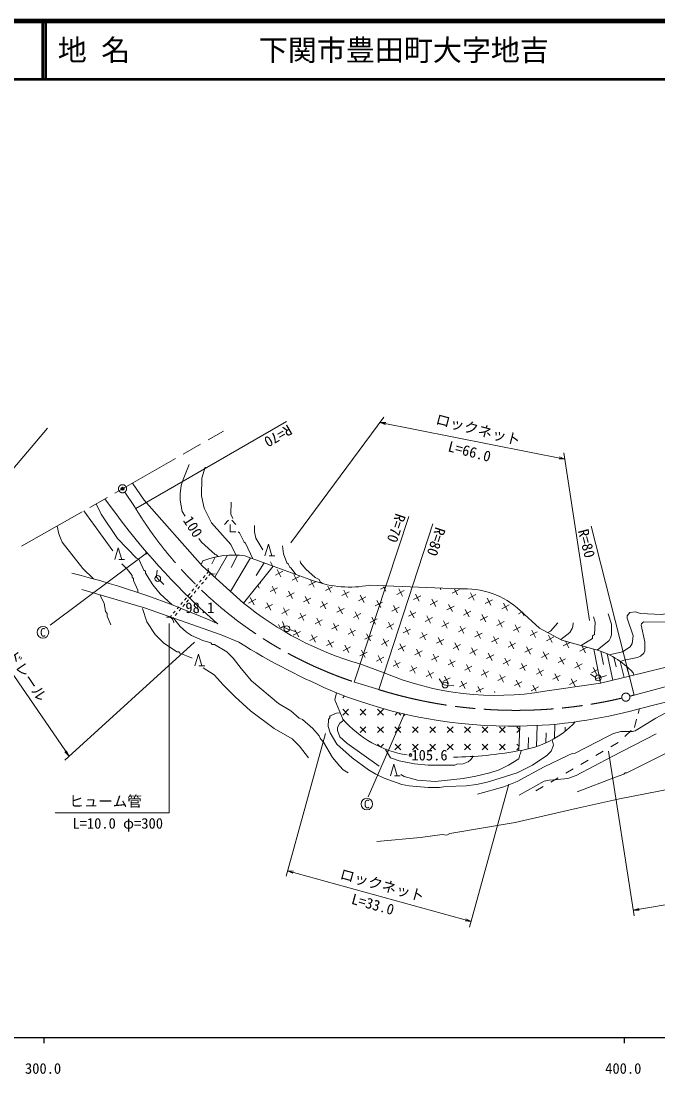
# Model space of a CAD drawing. Units: millimetres, scale not verified. Extents: x 40000 to 680000, y 20000 to 380000.
# Drawn here: x 364048 to 473821, y 198715 to 380000 of the extents above; entities that cross this region are included whole.
import ezdxf
from ezdxf.enums import TextEntityAlignment as Align

# ---------------------------------------------------------------- set-up
doc = ezdxf.new("R2010")
doc.units = ezdxf.units.MM
doc.header["$LTSCALE"] = 1000
doc.header["$PDMODE"] = 32
doc.header["$PDSIZE"] = 500
doc.linetypes.add('CHAIN', pattern=[18.5, 12, -1.5, 3.5, -1.5])
for name, color, linetype, lineweight in [('M-BGD', 7, 'Continuous', 13), ('M-BMK', 2, 'CHAIN', 13), ('M-STR-HTXT', 7, 'Continuous', 13), ('M-TTL', 2, 'Continuous', 140), ('M-TTL-BAND', 7, 'Continuous', 25), ('M-TTL-LINE', 7, 'Continuous', 50)]:
    doc.layers.add(name, color=color, linetype=linetype, lineweight=lineweight)
doc.layers.add('M-OTRS', color=6, linetype='Continuous')
doc.layers.add('M-TTL-TXT', color=7, linetype='Continuous')
doc.styles.add('ＭＳ ゴシック', font='')
doc.styles.get('ＭＳ ゴシック').set_extended_font_data('MS Gothic')

# ---------------------------------------------------------------- blocks, each defined once
blk = doc.blocks.new('針葉樹林')
at = {"color": 7, "linetype": 'Continuous', "lineweight": 13}
for p, q in [((-0.6, 0), (0, 2)), ((0, 2), (0.6, 0)), ((0.1, 0), (1.1, 0))]:
    blk.add_line(p, q, dxfattribs=at)
blk = doc.blocks.new('竹林')
at = {"color": 7, "linetype": 'Continuous', "lineweight": 13}
for p, q in [((-1, 1.3), (-0.3, 2)), ((0.3, 2), (1, 1.3)), ((0, 1.3), (0, 0)), ((0, 0), (1, 0))]:
    blk.add_line(p, q, dxfattribs=at)
blk = doc.blocks.new('カーブミラー')
at = {"color": 7, "linetype": 'Continuous', "lineweight": 13}
blk.add_circle((0, 0), 1, dxfattribs=at)
at = {"color": 7, "style": 'ＭＳ ゴシック'}
blk.add_text('C', height=1.47, dxfattribs=at).set_placement((0, 0), align=Align.MIDDLE_CENTER)
blk = doc.blocks.new('電話柱1')
at = {"color": 7, "linetype": 'Continuous', "lineweight": 13}
for p, q in [((-1.203, 0.848), (-0.496, 0.14)), ((-0.516, 0.002), (0.484, 0.002)), ((1.475, 0.164), (0.478, 0.078))]:
    blk.add_line(p, q, dxfattribs=at)
blk.add_circle((-0.016, 0.002), 0.5, dxfattribs=at)
blk = doc.blocks.new('open_arrow')
at = {"color": 0, "linetype": 'Continuous', "lineweight": -2}
blk.add_lwpolyline([(7.5, 1.25), (0, 0), (7.5, -1.25)], dxfattribs=at)

msp = doc.modelspace()

# ---------------------------------------------------------------- linework, layer by layer
at = {"layer": 'M-BGD', "linetype": 'CHAIN'}
msp.add_line((364154, 289576), (398916, 309366), dxfattribs=at)
at = {"layer": 'M-BGD'}
for p, q in [((393007, 303671), (391991, 301047)), ((383278, 300463), (385268, 297507)), ((378515, 297752), (380831, 294555)), ((385268, 297507), (395340, 286171)), ((374874, 295679), (379883, 288770)), ((409093, 289617), (409263, 288262)), ((381407, 286569), (382339, 285637)), ((395399, 287065), (395088, 286454)), ((397510, 287707), (396923, 286568)), ((399638, 288016), (397452, 284261)), ((403578, 287577), (400171, 281802)), ((401332, 288036), (400262, 285930)), ((407495, 286171), (402637, 287915)), ((405930, 286733), (404576, 284542)), ((407061, 286907), (407415, 286199)), ((395340, 286171), (402393, 279793)), ((396410, 285287), (396088, 284904)), ((396763, 284929), (396441, 284547)), ((402393, 279793), (407495, 286171)), ((407495, 286171), (414473, 283620)), ((409147, 285278), (407896, 284619)), ((408192, 285574), (408851, 284323)), ((411058, 284687), (411717, 283436)), ((394476, 282993), (394154, 282611)), ((395121, 283758), (394798, 283375)), ((395474, 283400), (395151, 283018)), ((395765, 284522), (395443, 284140)), ((396118, 284165), (395796, 283783)), ((404835, 282845), (405099, 282344)), ((405394, 283300), (405055, 283121)), ((412013, 284391), (410762, 283732)), ((414805, 283465), (413628, 282845)), ((413929, 283789), (414583, 282549)), ((415613, 283436), (416022, 283144)), ((439552, 282222), (424095, 282860)), ((385323, 278986), (374519, 282100)), ((393187, 281464), (392865, 281082)), ((393540, 281107), (393218, 280725)), ((393832, 282229), (393509, 281846)), ((394184, 281871), (393862, 281489)), ((394829, 282636), (394507, 282254)), ((408260, 282413), (407009, 281753)), ((407305, 282708), (407964, 281457)), ((411126, 281526), (409875, 280866)), ((410171, 281821), (410830, 280570)), ((417720, 282604), (416494, 281958)), ((416908, 282689), (417449, 281662)), ((420611, 281730), (419360, 281071)), ((419655, 282026), (420315, 280775)), ((422521, 281139), (423181, 279888)), ((426799, 282595), (425978, 282162)), ((426545, 282604), (426934, 281867)), ((430095, 281935), (428844, 281275)), ((429140, 282231), (429800, 280980)), ((432961, 281048), (431710, 280388)), ((432006, 281344), (432665, 280093)), ((436314, 282270), (436418, 282071)), ((439580, 282140), (438329, 281480)), ((438756, 282186), (439284, 281184)), ((442446, 281253), (441195, 280593)), ((441490, 281548), (442150, 280297)), ((391898, 279935), (391575, 279553)), ((392251, 279578), (391928, 279196)), ((392542, 280699), (392220, 280317)), ((392895, 280342), (392573, 279960)), ((404507, 280434), (403256, 279774)), ((403552, 280729), (404212, 279478)), ((407373, 279547), (406122, 278887)), ((406418, 279842), (407077, 278591)), ((413992, 280638), (412741, 279979)), ((413037, 280934), (413696, 279683)), ((416858, 279751), (415607, 279092)), ((415902, 280047), (416562, 278796)), ((423476, 280843), (422225, 280184)), ((426342, 279956), (425091, 279297)), ((425387, 280252), (426047, 279001)), ((428253, 279365), (428912, 278114)), ((435827, 280161), (434576, 279501)), ((434872, 280457), (435531, 279206)), ((438693, 279274), (437442, 278614)), ((437738, 279569), (438397, 278318)), ((445312, 280366), (444061, 279706)), ((444356, 280661), (445016, 279410)), ((448177, 279478), (446926, 278819)), ((447222, 279774), (447882, 278523)), ((398566, 274297), (385323, 278986)), ((389964, 277641), (389702, 277331)), ((390609, 278406), (390286, 278024)), ((390961, 278049), (390639, 277666)), ((391253, 279170), (390931, 278788)), ((391606, 278813), (391284, 278431)), ((410239, 278660), (408988, 278000)), ((409284, 278955), (409943, 277704)), ((413105, 277773), (411854, 277113)), ((412149, 278068), (412809, 276817)), ((419724, 278864), (418473, 278205)), ((418768, 279160), (419428, 277909)), ((422589, 277977), (421338, 277318)), ((421634, 278273), (422294, 277022)), ((424500, 277386), (425160, 276135)), ((429208, 279069), (427957, 278409)), ((432074, 278182), (430823, 277522)), ((431119, 278478), (431778, 277227)), ((433985, 277591), (434644, 276340)), ((441559, 278387), (440308, 277727)), ((440603, 278682), (441263, 277431)), ((444425, 277500), (443174, 276840)), ((443469, 277795), (444129, 276544)), ((450410, 278257), (449792, 277932)), ((453414, 275469), (450112, 278471)), ((450430, 278239), (450748, 277636)), ((390317, 277284), (390119, 277050)), ((408397, 276089), (408703, 275508)), ((409352, 275794), (408755, 275479)), ((415971, 276886), (414720, 276226)), ((415015, 277181), (415675, 275930)), ((418837, 275999), (417586, 275339)), ((417881, 276294), (418541, 275043)), ((425455, 277090), (424204, 276431)), ((428321, 276203), (427070, 275544)), ((427366, 276499), (428025, 275248)), ((430232, 275612), (430891, 274361)), ((434940, 277295), (433689, 276635)), ((437806, 276408), (436555, 275748)), ((436850, 276704), (437510, 275453)), ((439716, 275817), (440376, 274566)), ((447290, 276613), (446039, 275953)), ((446335, 276908), (446995, 275657)), ((450156, 275726), (448905, 275066)), ((449201, 276021), (449861, 274770)), ((468893, 267184), (506466, 276446)), ((401586, 273031), (398566, 274297)), ((412218, 274907), (410967, 274247)), ((411262, 275202), (411922, 273951)), ((415084, 274020), (413833, 273360)), ((414128, 274315), (414788, 273064)), ((421702, 275111), (420451, 274452)), ((420747, 275407), (421407, 274156)), ((424568, 274224), (423317, 273565)), ((423613, 274520), (424273, 273269)), ((431187, 275316), (429936, 274657)), ((434053, 274429), (432802, 273770)), ((433098, 274725), (433757, 273474)), ((435963, 273838), (436623, 272587)), ((440672, 275521), (439421, 274861)), ((443537, 274634), (442286, 273974)), ((442582, 274930), (443242, 273679)), ((446403, 273747), (445152, 273087)), ((445448, 274042), (446108, 272791)), ((453022, 274839), (451771, 274179)), ((452067, 275134), (452726, 273883)), ((457278, 273406), (453414, 275469)), ((455888, 273951), (454637, 273292)), ((454933, 274247), (455592, 272996)), ((462518, 274123), (462518, 273699)), ((417949, 273133), (416698, 272473)), ((416994, 273428), (417654, 272177)), ((420815, 272246), (419564, 271586)), ((419860, 272541), (420520, 271290)), ((427434, 273337), (426183, 272678)), ((426479, 273633), (427138, 272382)), ((430300, 272450), (429049, 271791)), ((429345, 272746), (430004, 271495)), ((436919, 273542), (435668, 272882)), ((439785, 272655), (438534, 271995)), ((438829, 272951), (439489, 271700)), ((441695, 272064), (442355, 270813)), ((449269, 272860), (448018, 272200)), ((448314, 273155), (448973, 271904)), ((452135, 271973), (450884, 271313)), ((451180, 272268), (451839, 271017)), ((462755, 271868), (457278, 273406)), ((458664, 273017), (457503, 272405)), ((457861, 273242), (458458, 272109)), ((461620, 272177), (460369, 271518)), ((462518, 273699), (460570, 272482)), ((460676, 272452), (461324, 271222)), ((392837, 270567), (393515, 270313)), ((423681, 271359), (422430, 270699)), ((422726, 271654), (423385, 270403)), ((426547, 270472), (425296, 269812)), ((425592, 270767), (426251, 269516)), ((433166, 271563), (431915, 270904)), ((432211, 271859), (432870, 270608)), ((436032, 270676), (434781, 270017)), ((435076, 270972), (435736, 269721)), ((442650, 271768), (441399, 271108)), ((445516, 270881), (444265, 270221)), ((444561, 271177), (445221, 269926)), ((447427, 270290), (448086, 269039)), ((455001, 271086), (453750, 270426)), ((454046, 271381), (454705, 270130)), ((457867, 270199), (456616, 269539)), ((456911, 270494), (457571, 269243)), ((463918, 266016), (462755, 271868)), ((463950, 271503), (464431, 269238)), ((465052, 271057), (466017, 266509)), ((467683, 271413), (465397, 270905)), ((466225, 270452), (466622, 268818)), ((470350, 261538), (507969, 271156)), ((422417, 269326), (426618, 267788)), ((429413, 269584), (428162, 268925)), ((428458, 269880), (429117, 268629)), ((432279, 268697), (431028, 268038)), ((431323, 268993), (431983, 267742)), ((438898, 269789), (437647, 269130)), ((437942, 270085), (438602, 268834)), ((441763, 268902), (440512, 268243)), ((440808, 269198), (441468, 267947)), ((443674, 268311), (444334, 267060)), ((448382, 269994), (447131, 269334)), ((451248, 269107), (449997, 268447)), ((450293, 269402), (450952, 268152)), ((453159, 268515), (453818, 267264)), ((460733, 269312), (459482, 268652)), ((459777, 269607), (460437, 268356)), ((463454, 268348), (462347, 267765)), ((462643, 268720), (463303, 267469)), ((467321, 269748), (467993, 266973)), ((468021, 269974), (467327, 269743)), ((468384, 268909), (468633, 268003)), ((435145, 267810), (433894, 267151)), ((434189, 268106), (434849, 266855)), ((438010, 266923), (436759, 266264)), ((437055, 267219), (437715, 265968)), ((444629, 268015), (443378, 267355)), ((447495, 267128), (446244, 266468)), ((446540, 267424), (447199, 266173)), ((449406, 266537), (450065, 265286)), ((454114, 268220), (452863, 267560)), ((456980, 267333), (455729, 266673)), ((456024, 267628), (456684, 266377)), ((458890, 266741), (459550, 265490)), ((463918, 266016), (468893, 267184)), ((469526, 267788), (469652, 267371)), ((440876, 266036), (439625, 265377)), ((439921, 266332), (440581, 265081)), ((443742, 265149), (442491, 264490)), ((442787, 265445), (443318, 264437)), ((450361, 266241), (449110, 265581)), ((453227, 265354), (451976, 264694)), ((452272, 265650), (452813, 264622)), ((454305, 264599), (463918, 266016)), ((459846, 266446), (458595, 265786)), ((418431, 264327), (418112, 263127)), ((418112, 263127), (419556, 259694)), ((419810, 263810), (419501, 263501)), ((445653, 264558), (445726, 264420)), ((420500, 261501), (419500, 260501)), ((419501, 261501), (420501, 260500)), ((422500, 261501), (423500, 260501)), ((423501, 261500), (422501, 260500)), ((426500, 261500), (425500, 260500)), ((425501, 261501), (426501, 260501)), ((470410, 260777), (470635, 261615)), ((428885, 260885), (428501, 260501)), ((429170, 260831), (429500, 260500)), ((469761, 258362), (470150, 259811)), ((423501, 258501), (422501, 257501)), ((422501, 258500), (423500, 257500)), ((426500, 258501), (425500, 257501)), ((425501, 258501), (426501, 257500)), ((428500, 258501), (429500, 257501)), ((429500, 258500), (428501, 257500)), ((431500, 258501), (432501, 257501)), ((432501, 258500), (431500, 257500)), ((434501, 258500), (435500, 257501)), ((435500, 258500), (434501, 257501)), ((438501, 258501), (437500, 257501)), ((437500, 258500), (438501, 257500)), ((440501, 258501), (441501, 257500)), ((441500, 258501), (440501, 257501)), ((443500, 258501), (444500, 257501)), ((444501, 258500), (443501, 257500)), ((447500, 258500), (446500, 257500)), ((446501, 258501), (447500, 257501)), ((449500, 258500), (449985, 258016)), ((449984, 257984), (449501, 257501)), ((450007, 258598), (449850, 254386)), ((452884, 255068), (453014, 258707)), ((454519, 255707), (454572, 257452)), ((455997, 256474), (456070, 258931)), ((457827, 257724), (457835, 258448)), ((468089, 256826), (469194, 257841)), ((469461, 257697), (469207, 257697)), ((415613, 256512), (415697, 256343)), ((451444, 254667), (451516, 256667)), ((465227, 256851), (459555, 253972)), ((465692, 255051), (466985, 255811)), ((473525, 257274), (465820, 253295)), ((425500, 255501), (425896, 255105)), ((426501, 255500), (426059, 255059)), ((429500, 255500), (428500, 254501)), ((428501, 255500), (429501, 254501)), ((431500, 255500), (432500, 254500)), ((432501, 255501), (431501, 254501)), ((435500, 255501), (434500, 254500)), ((434501, 255501), (435501, 254500)), ((437500, 255501), (438500, 254501)), ((438501, 255500), (437501, 254500)), ((441500, 255500), (440500, 254500)), ((440501, 255501), (441501, 254501)), ((443500, 255500), (444500, 254500)), ((444501, 255501), (443501, 254501)), ((447500, 255501), (446500, 254501)), ((446501, 255501), (447501, 254500)), ((449500, 255501), (449877, 255124)), ((449868, 254868), (449501, 254500)), ((463106, 253530), (464399, 254290)), ((465820, 253295), (459724, 250077)), ((460520, 252009), (461813, 252769)), ((457934, 250488), (459227, 251248)), ((455349, 248967), (456641, 249727)), ((466497, 249823), (459893, 247283)), ((452763, 247446), (454056, 248206)), ((467175, 246098), (459978, 244489)), ((459978, 244489), (449225, 242034)), ((449225, 242034), (437965, 240087))]:
    msp.add_line(p, q, dxfattribs=at)
for points in [[(395801, 303163), (395208, 301301), (395123, 298253), (395631, 296136), (396901, 293596), (400203, 289871), (401050, 288093)], [(391991, 301047), (391652, 300031), (391483, 298591), (391483, 297491), (391821, 295543), (392329, 294781)], [(376974, 296875), (377851, 295120), (380645, 290887), (383947, 287500), (384371, 287331)], [(400288, 297152), (400203, 295120), (400542, 294358)], [(370265, 293055), (370570, 291733), (370824, 290971), (371163, 290294), (374719, 285722), (376558, 283956)], [(401473, 292072), (401727, 291903), (402489, 290294), (402743, 290125), (404013, 287415)], [(404267, 293173), (404267, 292072), (404521, 290971), (405707, 288939)], [(394700, 290887), (395123, 290294), (397494, 288177), (397748, 288093), (397967, 287801)], [(409263, 288262), (409855, 286738), (410109, 286569), (410363, 285976), (410617, 285807), (411414, 284720)], [(390094, 279475), (388011, 281404), (386741, 282928), (385471, 284960), (385471, 285299), (385217, 285468), (384371, 287331)], [(412141, 287077), (412226, 286738), (413157, 285637), (414766, 284198), (415443, 283859), (415613, 283436)], [(382339, 285637), (383185, 284537), (383185, 284198), (383439, 284029), (383439, 283690), (384201, 281997), (384201, 281597)], [(377604, 281211), (378359, 279795), (378613, 278356), (378867, 278017), (378867, 277509), (379545, 276070)], [(384963, 278864), (385725, 276578), (387165, 274377)], [(462687, 277425), (463026, 276493), (462857, 274377), (462518, 274123)], [(465227, 277933), (465820, 276155), (465820, 274292), (465651, 273784), (465397, 273361), (463330, 271707)], [(477165, 278271), (474456, 277848), (470815, 278017), (469969, 278271), (468953, 278187), (468529, 277594), (468529, 277171), (469545, 274123), (469376, 272853), (469037, 272260), (467683, 271413)], [(490712, 278102), (481399, 276747), (477589, 276493), (471323, 276578), (470985, 276239), (470900, 275985), (471577, 273107), (471577, 271583), (471408, 271159), (470815, 270651), (470307, 270397), (468021, 269974)], [(390347, 277208), (391483, 275731), (392583, 274800), (393430, 274207), (395377, 273361)], [(456591, 276409), (455321, 274969), (454820, 274719)], [(459216, 276409), (459131, 275731), (459047, 275393), (458623, 274715), (457091, 273506)], [(387165, 274377), (388604, 272937), (390890, 271413), (391229, 271413), (391398, 271159), (392837, 270567)], [(415613, 256512), (415443, 256935), (414343, 258205), (412565, 259729), (411972, 259983), (410533, 261253), (408416, 262523), (403759, 266418), (401981, 268535), (400627, 270313), (399526, 271413), (397409, 272683), (396986, 272683), (396732, 272937), (395377, 273361)], [(395462, 268619), (397325, 267434), (398933, 265656), (400965, 263624), (403590, 261253), (407654, 258205), (410787, 256427), (412057, 255157), (413581, 253125)], [(508238, 269720), (501465, 268535), (501295, 268365), (500703, 268365), (492913, 266333), (487495, 265487), (487325, 265317), (486563, 265317), (483177, 264555), (480383, 263539), (480129, 263285), (479875, 263285), (479621, 263031), (479367, 263031), (479113, 262777), (478859, 262777), (477081, 261931), (473440, 259983), (469884, 257782), (469461, 257697)], [(426619, 249654), (425180, 250331), (423910, 251093), (421116, 253125), (418491, 255496), (417306, 257443), (416967, 258544), (417052, 259729)], [(417052, 259729), (417306, 260153), (417221, 260322)], [(418999, 260915), (418407, 260830), (417221, 260322)], [(419664, 259635), (418999, 259137), (418576, 258375), (418576, 257867), (418999, 256766), (420185, 255665), (425773, 251686)], [(469207, 257697), (467429, 257697), (466159, 257359), (465227, 256851)], [(486055, 258713), (484870, 258459), (482415, 257613), (481145, 257105), (476149, 254395), (468445, 250585), (468191, 250585), (467937, 250331), (466497, 249823)], [(420439, 250585), (419592, 251093), (418999, 251686), (417729, 253210), (416205, 255835), (415697, 256343)], [(455575, 256258), (455829, 255327), (455406, 254311), (454644, 253549), (452189, 251855), (449564, 250585)], [(512556, 252448), (508577, 254057), (507053, 254480), (503920, 254311), (501973, 254395), (501380, 254565), (499179, 255835), (498501, 256004), (496385, 255073), (496215, 254819), (494861, 253887), (494607, 253887), (494437, 253633), (492575, 252617), (488849, 251263), (485209, 250247), (482669, 249315), (479875, 248553), (478859, 248469), (478689, 248299), (467175, 246098)], [(427720, 253125), (426873, 254565), (426958, 254649)], [(459555, 253972), (459047, 253887), (458285, 253549), (454221, 251601), (449564, 249061)], [(450241, 254395), (450157, 253887), (449987, 253633), (449818, 252956)], [(441859, 253464), (441859, 253210), (441521, 252787), (441097, 252448), (440251, 252109), (439150, 252025), (438811, 251855), (434239, 251855), (431869, 252109), (429244, 252617), (427720, 253125)], [(449818, 252956), (448040, 251855), (446431, 251093), (444823, 250585), (442452, 249993), (440251, 249569), (435425, 249061), (432377, 249315), (430091, 249908), (429498, 250247)], [(449564, 250585), (446431, 249569), (444399, 248977), (442537, 248553), (440759, 248299), (437287, 248215), (436187, 248045), (434239, 248045), (430937, 248299), (429667, 248553), (426619, 249654)], [(449564, 249061), (447278, 248130), (442706, 246860)], [(456507, 249400), (455067, 249315), (454221, 249146), (449903, 246691)], [(459724, 250077), (458285, 249569), (456507, 249400)], [(425349, 238732), (432885, 239409), (436610, 239917)], [(437965, 240087), (437457, 239833), (436610, 239917)]]:
    msp.add_lwpolyline(points, dxfattribs=at)
for centre in [(385661, 288365), (430088, 260557)]:
    msp.add_circle(centre, 100, dxfattribs=at)
for centre, radius, start, end in [((477843, 367843), 121573, 217.01306, 228.81813), ((400652, 273581), 14471, 82.11714, 111.28606), ((334922, 135489), 154194, 65.86482, 75.78239), ((397274, 285788), 999, 178.28887, 283.99335), ((420695, 301115), 18569, 250.42102, 280.55101), ((440517, 268200), 14055, 46.94713, 93.93874), ((438090, 323697), 56584, 230.88662, 253.91975), ((389371, 276388), 999, 358.28887, 103.99335), ((447036, 339200), 79848, 231.9237, 232.08629), ((466631, 378264), 123712, 238.27957, 247.06929), ((459343, 258546), 13751, 42.22621, 75.63644), ((445928, 313659), 49770, 247.17072, 279.68896), ((448556, 340483), 81898, 248.41729, 271.01507), ((448556, 340483), 81898, 271.01507, 285.43258), ((433487, 271872), 18462, 220.7627, 261.05584), ((447849, 270368), 16107, 277.13657, 316.74336), ((437975, 316393), 63134, 270.56907, 280.84108)]:
    msp.add_arc(centre, radius, start, end, dxfattribs=at)
msp.add_point((431169, 253611), dxfattribs=at)
at = {"layer": 'M-BMK'}
for p, q in [((381926, 298890), (383609, 296390)), ((469706, 263954), (507137, 274038)), ((421504, 266186), (425688, 264894))]:
    msp.add_line(p, q, dxfattribs=at)
for centre in [(381535, 299471), (468289, 263595)]:
    msp.add_circle(centre, 700, dxfattribs=at)
for centre, radius, start, end in [((443489, 332644), 70000, 211.19259, 251.69531), ((449339, 341318), 80000, 252.8041, 283.20042), ((449339, 341318), 80000, 284.2031, 284.74921)]:
    msp.add_arc(centre, radius, start, end, dxfattribs=at)
at = {"layer": 'M-OTRS'}
msp.add_point((381535, 299471), dxfattribs=at)
at = {"layer": 'M-STR-HTXT'}
for p, q in [((383809, 296045), (409773, 311075)), ((410532, 290165), (426555, 311788)), ((425897, 310900), (457777, 304586)), ((462005, 276810), (457618, 305635)), ((421466, 266199), (430904, 294675)), ((425688, 264894), (435018, 293406)), ((469707, 263953), (462283, 293020)), ((385661, 288365), (369091, 275998)), ((372319, 253437), (352102, 282715)), ((393959, 273051), (371578, 252765)), ((430048, 260466), (423901, 246436)), ((416515, 257343), (409722, 232743)), ((465282, 254306), (469735, 225953)), ((448136, 248612), (441344, 224011)), ((469587, 226897), (513253, 234356)), ((409988, 233707), (441610, 224975))]:
    msp.add_line(p, q, dxfattribs=at)
for points in [[(268191, 240930), (338432, 274347), (368613, 309890)], [(389565, 276261), (389565, 243694), (369909, 243694)]]:
    msp.add_lwpolyline(points, dxfattribs=at)
at = {"layer": 'M-TTL'}
msp.add_line((680000, 380000), (40000, 380000), dxfattribs=at)
at = {"layer": 'M-TTL-BAND'}
for p, q in [((40000, 205000), (579000, 205000)), ((368000, 205000), (368000, 204000)), ((468000, 205000), (468000, 204000))]:
    msp.add_line(p, q, dxfattribs=at)
at = {"layer": 'M-TTL-LINE'}
for p, q in [((367750, 380000), (367750, 370000)), ((368250, 380000), (368250, 370000)), ((40000, 370000), (680000, 370000))]:
    msp.add_line(p, q, dxfattribs=at)

# ---------------------------------------------------------------- block references
at = {"layer": 'M-BGD', "xscale": 1000, "yscale": 1000}
for name, p in [('竹林', (400088, 292045)), ('針葉樹林', (380805, 287318)), ('針葉樹林', (406691, 287919)), ('カーブミラー', (367825, 274751)), ('針葉樹林', (394611, 269011)), ('針葉樹林', (428299, 250028)), ('カーブミラー', (423648, 245189))]:
    msp.add_blockref(name, p, dxfattribs=at)
for p, rotation in [((387614, 283998), 309.80557), ((409861, 275370), 336.11768), ((437153, 265672), 348.69007), ((463545, 266891), 9.46232)]:
    msp.add_blockref('電話柱1', p, dxfattribs=dict(at, rotation=rotation))
at = {"layer": 'M-STR-HTXT', "xscale": 133, "yscale": 133}
for p, rotation in [((425897, 310900), 348.8), ((457777, 304586), 168.8), ((372319, 253437), 124.6), ((409988, 233707), 344.6), ((469587, 226897), 9.7), ((441610, 224975), 164.6)]:
    msp.add_blockref('open_arrow', p, dxfattribs=dict(at, rotation=rotation))
at = {"layer": 'M-STR-HTXT'}
for p, rotation in [((385661, 288365), 216.7), ((389565, 276261), 270), ((430048, 260466), 246.3)]:
    msp.add_blockref('open_arrow', p, dxfattribs=dict(at, rotation=rotation))

# ---------------------------------------------------------------- texts
at = {"layer": 'M-BGD', "style": 'ＭＳ ゴシック'}
msp.add_text('100', height=1833, rotation=302.276, dxfattribs=at).set_placement((392435, 292158), align=Align.BOTTOM_CENTER)
for s, p in [('98.1', (392370, 278990)), ('105.6', (431329, 253611))]:
    msp.add_text(s, height=1833, dxfattribs=at).set_placement(p, align=Align.MIDDLE_LEFT)
at = {"layer": 'M-STR-HTXT', "style": 'ＭＳ ゴシック'}
for s, rotation, p in [('ロックネット', 345.467, (442486, 308239)), ('L=66.0', 345.467, (440985, 304487)), ('ガードレール', 304.005, (362463, 268564)), ('ロックネット', 344.564, (425932, 229823)), ('L=33.0', 344.564, (424303, 226513))]:
    msp.add_text(s, height=1833, rotation=rotation, dxfattribs=at).set_placement(p, align=Align.BOTTOM_CENTER)
for s, rotation, p in [('R=70', 210.066, (409773, 311075)), ('R=70', 251.717, (428123, 295514)), ('R=80', 251.771, (435001, 293173)), ('R=80', 284.328, (459482, 292107))]:
    msp.add_text(s, height=1833, rotation=rotation, dxfattribs=at).set_placement(p, align=Align.BOTTOM_LEFT)
for s, p in [('ヒューム管', (378611, 244194)), ('L=10.0 φ=300', (380711, 240396))]:
    msp.add_text(s, height=1833, dxfattribs=at).set_placement(p, align=Align.BOTTOM_CENTER)
at = {"layer": 'M-TTL-BAND', "style": 'ＭＳ ゴシック'}
for s, p in [('300.0', (367844, 198195)), ('400.0', (467844, 198195))]:
    msp.add_text(s, height=1833, dxfattribs=at).set_placement(p, align=Align.BOTTOM_CENTER)
at = {"layer": 'M-TTL-TXT', "style": 'ＭＳ ゴシック'}
for s, p in [('地 名', (370380, 375000)), ('下関市豊田町大字地吉', (405024, 375000))]:
    msp.add_text(s, height=3666, dxfattribs=at).set_placement(p, align=Align.MIDDLE_LEFT)

doc.saveas('drawing.dxf')
